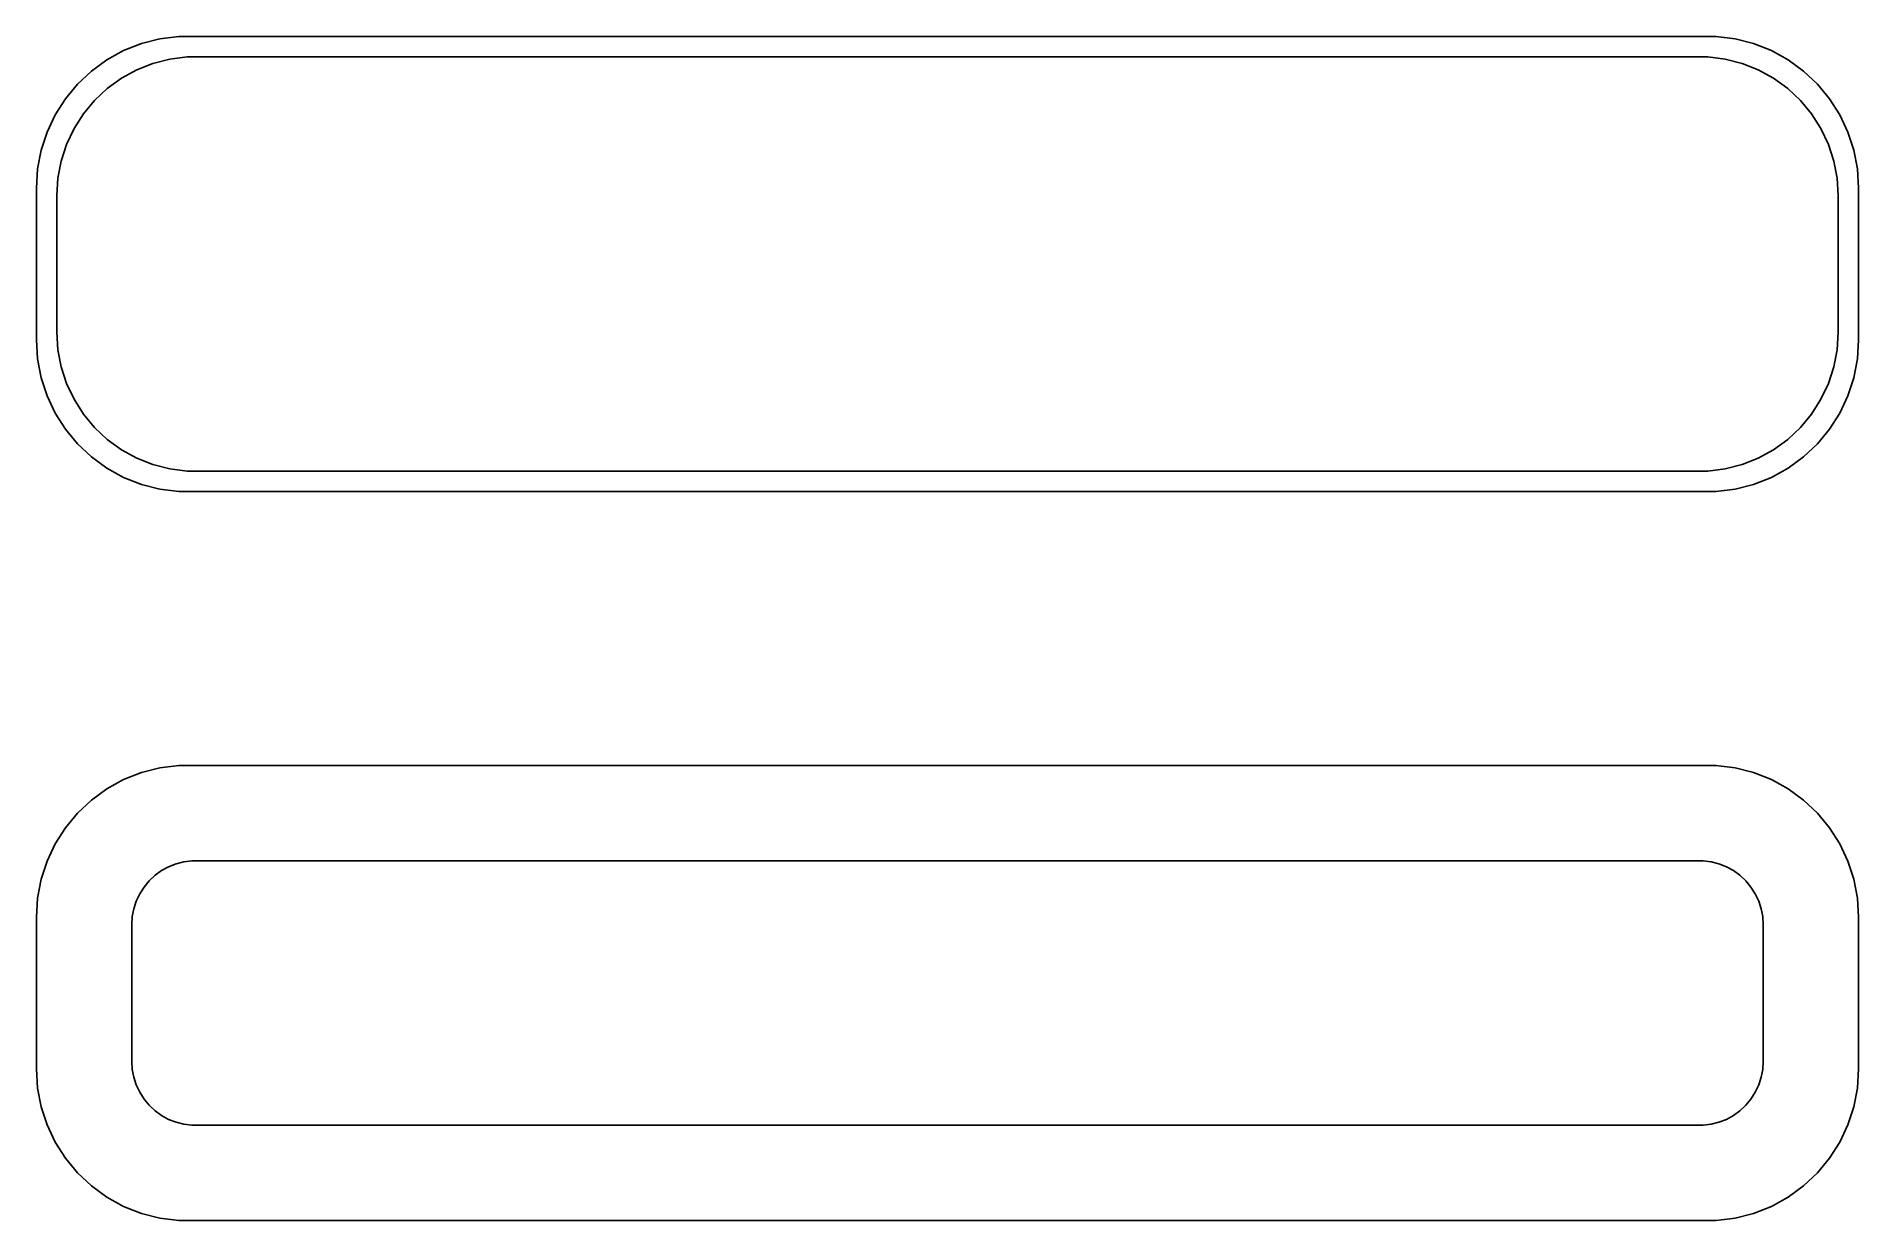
# Model space of a CAD drawing. Header units: metres. Extents: x -30 to 30, y 40.5 to 79.5.
import ezdxf

# ---------------------------------------------------------------- set-up
doc = ezdxf.new("R2010")
doc.units = ezdxf.units.M

msp = doc.modelspace()

# ---------------------------------------------------------------- linework, layer by layer
for p, q in [((-26.5451, 79.2553), (-27.1289, 79.0241)), ((-25.9369, 79.4114), (-26.5451, 79.2553)), ((-25.3139, 79.4901), (-25.9369, 79.4114)), ((25.3139, 79.4901), (-25.3139, 79.4901)), ((25.9369, 79.4114), (25.3139, 79.4901)), ((26.5451, 79.2553), (25.9369, 79.4114)), ((27.1289, 79.0241), (26.5451, 79.2553)), ((-27.6791, 78.7216), (-28.1871, 78.3526)), ((-27.1289, 79.0241), (-27.6791, 78.7216)), ((-26.6994, 78.3927), (-26.1648, 78.6044)), ((-26.1648, 78.6044), (-25.6079, 78.7473)), ((-25.6079, 78.7473), (-25.0375, 78.8194)), ((-25.0375, 78.8194), (25.0375, 78.8194)), ((25.0375, 78.8194), (25.6079, 78.7473)), ((25.6079, 78.7473), (26.1648, 78.6044)), ((26.1648, 78.6044), (26.6994, 78.3927)), ((27.6791, 78.7216), (27.1289, 79.0241)), ((28.1871, 78.3526), (27.6791, 78.7216)), ((-28.1871, 78.3526), (-28.6448, 77.9227)), ((-27.6684, 77.7777), (-27.2032, 78.1157)), ((-27.2032, 78.1157), (-26.6994, 78.3927)), ((26.6994, 78.3927), (27.2032, 78.1157)), ((27.2032, 78.1157), (27.6684, 77.7777)), ((28.6448, 77.9227), (28.1871, 78.3526)), ((-29.0451, 77.4389), (-29.3815, 76.9088)), ((-28.6448, 77.9227), (-29.0451, 77.4389)), ((-28.0875, 77.3842), (-27.6684, 77.7777)), ((27.6684, 77.7777), (28.0875, 77.3842)), ((29.0451, 77.4389), (28.6448, 77.9227)), ((29.3815, 76.9088), (29.0451, 77.4389)), ((-29.3815, 76.9088), (-29.6489, 76.3406)), ((-28.7621, 76.4557), (-28.454, 76.9411)), ((-28.454, 76.9411), (-28.0875, 77.3842)), ((28.0875, 77.3842), (28.454, 76.9411)), ((28.454, 76.9411), (28.7621, 76.4557)), ((29.6489, 76.3406), (29.3815, 76.9088)), ((-29.6489, 76.3406), (-29.8429, 75.7434)), ((-29.0069, 75.9354), (-28.7621, 76.4557)), ((28.7621, 76.4557), (29.0069, 75.9354)), ((29.8429, 75.7434), (29.6489, 76.3406)), ((-29.8429, 75.7434), (-29.9606, 75.1267)), ((-29.1846, 75.3886), (-29.0069, 75.9354)), ((29.0069, 75.9354), (29.1846, 75.3886)), ((29.9606, 75.1267), (29.8429, 75.7434)), ((-29.9606, 75.1267), (-30, 74.5)), ((-29.2923, 74.8238), (-29.1846, 75.3886)), ((29.1846, 75.3886), (29.2923, 74.8238)), ((30, 74.5), (29.9606, 75.1267)), ((-30, 74.5), (-30, 69.5)), ((-29.3284, 74.25), (-29.2923, 74.8238)), ((29.2923, 74.8238), (29.3284, 74.25)), ((30, 69.5), (30, 74.5)), ((-29.3284, 69.75), (-29.3284, 74.25)), ((29.3284, 74.25), (29.3284, 69.75)), ((-29.2923, 69.1762), (-29.3284, 69.75)), ((29.3284, 69.75), (29.2923, 69.1762)), ((-30, 69.5), (-29.9606, 68.8733)), ((-29.1846, 68.6114), (-29.2923, 69.1762)), ((29.2923, 69.1762), (29.1846, 68.6114)), ((29.9606, 68.8733), (30, 69.5)), ((-29.9606, 68.8733), (-29.8429, 68.2566)), ((-29.0069, 68.0646), (-29.1846, 68.6114)), ((29.1846, 68.6114), (29.0069, 68.0646)), ((29.8429, 68.2566), (29.9606, 68.8733)), ((-29.8429, 68.2566), (-29.6489, 67.6594)), ((-28.7621, 67.5443), (-29.0069, 68.0646)), ((29.0069, 68.0646), (28.7621, 67.5443)), ((29.6489, 67.6594), (29.8429, 68.2566)), ((-29.6489, 67.6594), (-29.3815, 67.0912)), ((-28.454, 67.0589), (-28.7621, 67.5443)), ((28.7621, 67.5443), (28.454, 67.0589)), ((29.3815, 67.0912), (29.6489, 67.6594)), ((-29.3815, 67.0912), (-29.0451, 66.5611)), ((-28.0875, 66.6158), (-28.454, 67.0589)), ((-27.6684, 66.2223), (-28.0875, 66.6158)), ((28.0875, 66.6158), (27.6684, 66.2223)), ((28.454, 67.0589), (28.0875, 66.6158)), ((29.0451, 66.5611), (29.3815, 67.0912)), ((-29.0451, 66.5611), (-28.6448, 66.0773)), ((-28.6448, 66.0773), (-28.1871, 65.6474)), ((-27.2032, 65.8843), (-27.6684, 66.2223)), ((27.6684, 66.2223), (27.2032, 65.8843)), ((28.1871, 65.6474), (28.6448, 66.0773)), ((28.6448, 66.0773), (29.0451, 66.5611)), ((-28.1871, 65.6474), (-27.6791, 65.2784)), ((-26.6994, 65.6073), (-27.2032, 65.8843)), ((-26.1648, 65.3956), (-26.6994, 65.6073)), ((26.6994, 65.6073), (26.1648, 65.3956)), ((27.2032, 65.8843), (26.6994, 65.6073)), ((27.6791, 65.2784), (28.1871, 65.6474)), ((-27.6791, 65.2784), (-27.1289, 64.9759)), ((-27.1289, 64.9759), (-26.5451, 64.7447)), ((-25.6079, 65.2527), (-26.1648, 65.3956)), ((-25.0375, 65.1806), (-25.6079, 65.2527)), ((25.0375, 65.1806), (-25.0375, 65.1806)), ((25.6079, 65.2527), (25.0375, 65.1806)), ((26.1648, 65.3956), (25.6079, 65.2527)), ((26.5451, 64.7447), (27.1289, 64.9759)), ((27.1289, 64.9759), (27.6791, 65.2784)), ((-26.5451, 64.7447), (-25.9369, 64.5886)), ((-25.9369, 64.5886), (-25.3139, 64.5099)), ((-25.3139, 64.5099), (25.3139, 64.5099)), ((25.3139, 64.5099), (25.9369, 64.5886)), ((25.9369, 64.5886), (26.5451, 64.7447)), ((-26.5451, 55.2553), (-27.1289, 55.0241)), ((-25.9369, 55.4114), (-26.5451, 55.2553)), ((-25.3139, 55.4901), (-25.9369, 55.4114)), ((25.3139, 55.4901), (-25.3139, 55.4901)), ((25.9369, 55.4114), (25.3139, 55.4901)), ((26.5451, 55.2553), (25.9369, 55.4114)), ((27.1289, 55.0241), (26.5451, 55.2553)), ((-27.6791, 54.7216), (-28.1871, 54.3526)), ((-27.1289, 55.0241), (-27.6791, 54.7216)), ((27.6791, 54.7216), (27.1289, 55.0241)), ((28.1871, 54.3526), (27.6791, 54.7216)), ((-28.1871, 54.3526), (-28.6448, 53.9227)), ((28.6448, 53.9227), (28.1871, 54.3526)), ((-29.0451, 53.4389), (-29.3815, 52.9088)), ((-28.6448, 53.9227), (-29.0451, 53.4389)), ((29.0451, 53.4389), (28.6448, 53.9227)), ((29.3815, 52.9088), (29.0451, 53.4389)), ((-29.3815, 52.9088), (-29.6489, 52.3406)), ((29.6489, 52.3406), (29.3815, 52.9088)), ((-29.6489, 52.3406), (-29.8429, 51.7434)), ((-25.6482, 52.1588), (-25.4019, 52.2564)), ((-25.4019, 52.2564), (-25.1453, 52.3223)), ((-25.1453, 52.3223), (-24.8825, 52.3555)), ((-24.8825, 52.3555), (24.8825, 52.3555)), ((24.8825, 52.3555), (25.1453, 52.3223)), ((25.1453, 52.3223), (25.4019, 52.2564)), ((25.4019, 52.2564), (25.6482, 52.1588)), ((29.8429, 51.7434), (29.6489, 52.3406)), ((-29.8429, 51.7434), (-29.9606, 51.1267)), ((-26.4567, 51.49), (-26.2879, 51.6941)), ((-26.2879, 51.6941), (-26.0947, 51.8755)), ((-26.0947, 51.8755), (-25.8804, 52.0312)), ((-25.8804, 52.0312), (-25.6482, 52.1588)), ((25.6482, 52.1588), (25.8804, 52.0312)), ((25.8804, 52.0312), (26.0947, 51.8755)), ((26.0947, 51.8755), (26.2879, 51.6941)), ((26.2879, 51.6941), (26.4567, 51.49)), ((29.9606, 51.1267), (29.8429, 51.7434)), ((-29.9606, 51.1267), (-30, 50.5)), ((-26.7934, 50.7746), (-26.7115, 51.0266)), ((-26.7115, 51.0266), (-26.5987, 51.2663)), ((-26.5987, 51.2663), (-26.4567, 51.49)), ((26.4567, 51.49), (26.5987, 51.2663)), ((26.5987, 51.2663), (26.7115, 51.0266)), ((26.7115, 51.0266), (26.7934, 50.7746)), ((30, 50.5), (29.9606, 51.1267)), ((-30, 50.5), (-30, 45.5)), ((-26.8596, 50.25), (-26.843, 50.5144)), ((-26.843, 50.5144), (-26.7934, 50.7746)), ((26.7934, 50.7746), (26.843, 50.5144)), ((26.843, 50.5144), (26.8596, 50.25)), ((30, 45.5), (30, 50.5)), ((-26.8596, 45.75), (-26.8596, 50.25)), ((26.8596, 50.25), (26.8596, 45.75)), ((-26.843, 45.4856), (-26.8596, 45.75)), ((26.8596, 45.75), (26.843, 45.4856)), ((-30, 45.5), (-29.9606, 44.8733)), ((-26.7934, 45.2254), (-26.843, 45.4856)), ((-26.7115, 44.9734), (-26.7934, 45.2254)), ((26.7934, 45.2254), (26.7115, 44.9734)), ((26.843, 45.4856), (26.7934, 45.2254)), ((29.9606, 44.8733), (30, 45.5)), ((-29.9606, 44.8733), (-29.8429, 44.2566)), ((-26.5987, 44.7337), (-26.7115, 44.9734)), ((-26.4567, 44.51), (-26.5987, 44.7337)), ((-26.2879, 44.3059), (-26.4567, 44.51)), ((26.4567, 44.51), (26.2879, 44.3059)), ((26.5987, 44.7337), (26.4567, 44.51)), ((26.7115, 44.9734), (26.5987, 44.7337)), ((29.8429, 44.2566), (29.9606, 44.8733)), ((-29.8429, 44.2566), (-29.6489, 43.6594)), ((-26.0947, 44.1245), (-26.2879, 44.3059)), ((-25.8804, 43.9688), (-26.0947, 44.1245)), ((-25.6482, 43.8412), (-25.8804, 43.9688)), ((-25.4019, 43.7436), (-25.6482, 43.8412)), ((25.6482, 43.8412), (25.4019, 43.7436)), ((25.8804, 43.9688), (25.6482, 43.8412)), ((26.0947, 44.1245), (25.8804, 43.9688)), ((26.2879, 44.3059), (26.0947, 44.1245)), ((29.6489, 43.6594), (29.8429, 44.2566)), ((-29.6489, 43.6594), (-29.3815, 43.0912)), ((-25.1453, 43.6777), (-25.4019, 43.7436)), ((-24.8825, 43.6445), (-25.1453, 43.6777)), ((24.8825, 43.6445), (-24.8825, 43.6445)), ((25.1453, 43.6777), (24.8825, 43.6445)), ((25.4019, 43.7436), (25.1453, 43.6777)), ((29.3815, 43.0912), (29.6489, 43.6594)), ((-29.3815, 43.0912), (-29.0451, 42.5611)), ((29.0451, 42.5611), (29.3815, 43.0912)), ((-29.0451, 42.5611), (-28.6448, 42.0773)), ((-28.6448, 42.0773), (-28.1871, 41.6474)), ((28.1871, 41.6474), (28.6448, 42.0773)), ((28.6448, 42.0773), (29.0451, 42.5611)), ((-28.1871, 41.6474), (-27.6791, 41.2784)), ((27.6791, 41.2784), (28.1871, 41.6474)), ((-27.6791, 41.2784), (-27.1289, 40.9759)), ((-27.1289, 40.9759), (-26.5451, 40.7447)), ((26.5451, 40.7447), (27.1289, 40.9759)), ((27.1289, 40.9759), (27.6791, 41.2784)), ((-26.5451, 40.7447), (-25.9369, 40.5886)), ((-25.9369, 40.5886), (-25.3139, 40.5099)), ((-25.3139, 40.5099), (25.3139, 40.5099)), ((25.3139, 40.5099), (25.9369, 40.5886)), ((25.9369, 40.5886), (26.5451, 40.7447))]:
    msp.add_line(p, q)

doc.saveas('drawing.dxf')
